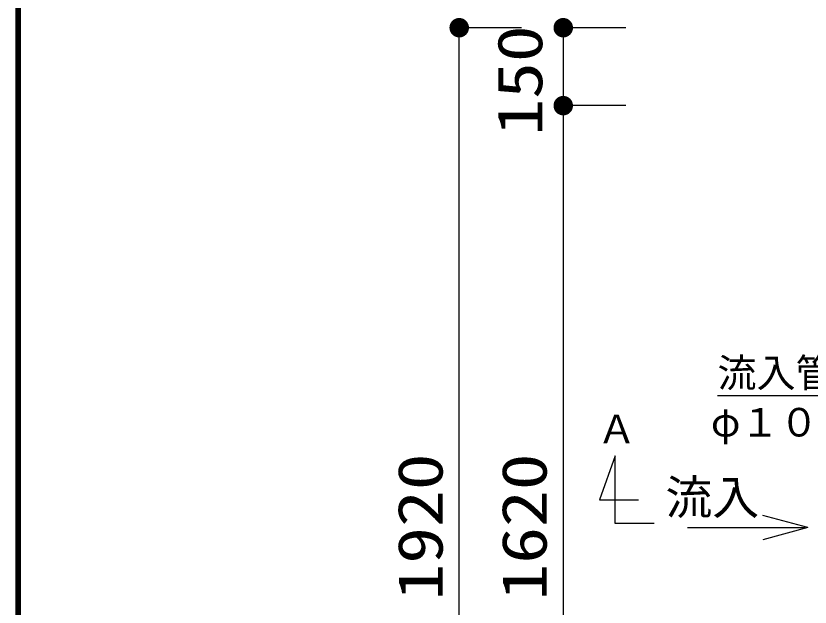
# Model space of a CAD drawing. Units: millimetres, scale not verified. Extents: x -8093 to 8093, y -5792 to 5792.
# Drawn here: x -8093 to -6566, y 407 to 1545 of the extents above; entities that cross this region are included whole.
import ezdxf
from ezdxf.enums import TextEntityAlignment as Align

# ---------------------------------------------------------------- set-up
doc = ezdxf.new("R2010")
doc.units = ezdxf.units.MM
doc.header["$LTSCALE"] = 30
for name, color, linetype, lineweight in [('0-0_Axis_waku', 7, 'Continuous', 25), ('0-1_00クル-フ-0躯体', 3, 'Continuous', 25), ('0-4_00クル-フ-6寸法', 132, 'Continuous', 25)]:
    doc.layers.add(name, color=color, linetype=linetype, lineweight=lineweight)
doc.styles.add('ＭＳ ゴシック', font='')
doc.styles.get('ＭＳ ゴシック').set_extended_font_data('MS Gothic')

msp = doc.modelspace()

# ---------------------------------------------------------------- linework, layer by layer
at = {"layer": '0-0_Axis_waku'}
for p, q in [((-8093.4, 5792.4), (-8093.4, -5792.4)), ((-8092.8, 5791.8), (-8092.8, -5791.8)), ((-8092.2, 5791.2), (-8092.2, -5791.2)), ((-8091.6, 5790.6), (-8091.6, -5790.6)), ((-8091, 5790), (-8091, -5790)), ((-8090.4, 5789.4), (-8090.4, -5789.4)), ((-8089.8, 5788.8), (-8089.8, -5788.8)), ((-8089.2, 5788.2), (-8089.2, -5788.2)), ((-8088.6, 5787.6), (-8088.6, -5787.6)), ((-8088, 5787), (-8088, -5787)), ((-8087.4, 5786.4), (-8087.4, -5786.4)), ((-8086.8, 5785.8), (-8086.8, -5785.8)), ((-8086.2, 5785.2), (-8086.2, -5785.2)), ((-8085.6, 5784.6), (-8085.6, -5784.6)), ((-8085, 5784), (-8085, -5784))]:
    msp.add_line(p, q, dxfattribs=at)
at = {"layer": '0-1_00クル-フ-0躯体', "color": 4}
for p, q in [((-6479.84, 813.76), (-6744.5, 813.76)), ((-6570.67, 559.96), (-6657.6, 583.26)), ((-6801.86, 559.96), (-6576.91, 559.96)), ((-6570.67, 559.96), (-6657.6, 536.67))]:
    msp.add_line(p, q, dxfattribs=at)
at = {"layer": '0-1_00クル-フ-0躯体'}
msp.add_lwpolyline([(-6866.23, 568.17), (-6941.23, 568.17), (-6941.23, 698.17), (-6971.23, 613.17), (-6896.23, 613.17)], dxfattribs=at)
at = {"layer": '0-4_00クル-フ-6寸法', "color": 4}
for p, q in [((-7121.05, 1522), (-7241.05, 1522)), ((-7241.05, -398), (-7241.05, 1522)), ((-6921.05, 1522), (-7041.05, 1522)), ((-7041.05, 1522), (-7041.05, 1372)), ((-6921.05, 1372), (-7041.05, 1372)), ((-6921.05, 1372), (-7041.05, 1372)), ((-7041.05, 1372), (-7041.05, -248))]:
    msp.add_line(p, q, dxfattribs=at)
at = {"layer": '0-4_00クル-フ-6寸法'}
for points in [[(-7241.05, 1522), (-7259.47, 1525.51), (-7258.88, 1527.79)], [(-7241.05, 1522), (-7258.88, 1527.79), (-7258.02, 1529.98)], [(-7241.05, 1522), (-7258.02, 1529.98), (-7256.88, 1532.04)], [(-7241.05, 1522), (-7256.88, 1532.04), (-7255.5, 1533.95)], [(-7241.05, 1522), (-7255.5, 1533.95), (-7253.89, 1535.67)], [(-7241.05, 1522), (-7253.89, 1535.67), (-7252.07, 1537.17)], [(-7241.05, 1522), (-7252.07, 1537.17), (-7250.08, 1538.43)], [(-7241.05, 1522), (-7250.08, 1538.43), (-7247.95, 1539.43)], [(-7241.05, 1522), (-7247.95, 1539.43), (-7245.71, 1540.16)], [(-7241.05, 1522), (-7245.71, 1540.16), (-7243.4, 1540.6)], [(-7241.05, 1522), (-7243.4, 1540.6), (-7241.05, 1540.75)], [(-7241.05, 1522), (-7241.05, 1540.75), (-7238.7, 1540.6)], [(-7241.05, 1522), (-7238.7, 1540.6), (-7236.39, 1540.16)], [(-7241.05, 1522), (-7236.39, 1540.16), (-7234.15, 1539.43)], [(-7241.05, 1522), (-7234.15, 1539.43), (-7232.02, 1538.43)], [(-7241.05, 1522), (-7232.02, 1538.43), (-7230.03, 1537.17)], [(-7241.05, 1522), (-7230.03, 1537.17), (-7228.22, 1535.67)], [(-7241.05, 1522), (-7228.22, 1535.67), (-7226.6, 1533.95)], [(-7241.05, 1522), (-7226.6, 1533.95), (-7225.22, 1532.04)], [(-7241.05, 1522), (-7225.22, 1532.04), (-7224.09, 1529.98)], [(-7241.05, 1522), (-7224.09, 1529.98), (-7223.22, 1527.79)], [(-7241.05, 1522), (-7223.22, 1527.79), (-7222.63, 1525.51)], [(-7041.05, 1522), (-7059.47, 1525.51), (-7058.88, 1527.79)], [(-7041.05, 1522), (-7058.88, 1527.79), (-7058.02, 1529.98)], [(-7041.05, 1522), (-7058.02, 1529.98), (-7056.88, 1532.04)], [(-7041.05, 1522), (-7056.88, 1532.04), (-7055.5, 1533.95)], [(-7041.05, 1522), (-7055.5, 1533.95), (-7053.89, 1535.67)], [(-7041.05, 1522), (-7053.89, 1535.67), (-7052.07, 1537.17)], [(-7041.05, 1522), (-7052.07, 1537.17), (-7050.08, 1538.43)], [(-7041.05, 1522), (-7050.08, 1538.43), (-7047.95, 1539.43)], [(-7041.05, 1522), (-7047.95, 1539.43), (-7045.71, 1540.16)], [(-7041.05, 1522), (-7045.71, 1540.16), (-7043.4, 1540.6)], [(-7041.05, 1522), (-7043.4, 1540.6), (-7041.05, 1540.75)], [(-7041.05, 1522), (-7041.05, 1540.75), (-7038.7, 1540.6)], [(-7041.05, 1522), (-7038.7, 1540.6), (-7036.39, 1540.16)], [(-7041.05, 1522), (-7036.39, 1540.16), (-7034.15, 1539.43)], [(-7041.05, 1522), (-7034.15, 1539.43), (-7032.02, 1538.43)], [(-7041.05, 1522), (-7032.02, 1538.43), (-7030.03, 1537.17)], [(-7041.05, 1522), (-7030.03, 1537.17), (-7028.22, 1535.67)], [(-7041.05, 1522), (-7028.22, 1535.67), (-7026.6, 1533.95)], [(-7041.05, 1522), (-7026.6, 1533.95), (-7025.22, 1532.04)], [(-7041.05, 1522), (-7025.22, 1532.04), (-7024.09, 1529.98)], [(-7041.05, 1522), (-7024.09, 1529.98), (-7023.22, 1527.79)], [(-7041.05, 1522), (-7023.22, 1527.79), (-7022.63, 1525.51)], [(-7241.05, 1522), (-7259.76, 1523.17), (-7259.47, 1525.51)], [(-7241.05, 1522), (-7259.76, 1520.82), (-7259.76, 1523.17)], [(-7241.05, 1522), (-7259.47, 1518.48), (-7259.76, 1520.82)], [(-7241.05, 1522), (-7258.88, 1516.2), (-7259.47, 1518.48)], [(-7241.05, 1522), (-7258.02, 1514.01), (-7258.88, 1516.2)], [(-7241.05, 1522), (-7256.88, 1511.95), (-7258.02, 1514.01)], [(-7241.05, 1522), (-7255.5, 1510.05), (-7256.88, 1511.95)], [(-7241.05, 1522), (-7253.89, 1508.33), (-7255.5, 1510.05)], [(-7241.05, 1522), (-7252.07, 1506.83), (-7253.89, 1508.33)], [(-7241.05, 1522), (-7250.08, 1505.57), (-7252.07, 1506.83)], [(-7241.05, 1522), (-7247.95, 1504.56), (-7250.08, 1505.57)], [(-7241.05, 1522), (-7245.71, 1503.84), (-7247.95, 1504.56)], [(-7241.05, 1522), (-7243.4, 1503.4), (-7245.71, 1503.84)], [(-7241.05, 1522), (-7241.05, 1503.25), (-7243.4, 1503.4)], [(-7241.05, 1522), (-7222.63, 1525.51), (-7222.34, 1523.17)], [(-7241.05, 1522), (-7222.34, 1523.17), (-7222.34, 1520.82)], [(-7241.05, 1522), (-7238.7, 1503.4), (-7241.05, 1503.25)], [(-7241.05, 1522), (-7236.39, 1503.84), (-7238.7, 1503.4)], [(-7241.05, 1522), (-7234.15, 1504.56), (-7236.39, 1503.84)], [(-7241.05, 1522), (-7232.02, 1505.57), (-7234.15, 1504.56)], [(-7241.05, 1522), (-7230.03, 1506.83), (-7232.02, 1505.57)], [(-7241.05, 1522), (-7228.22, 1508.33), (-7230.03, 1506.83)], [(-7241.05, 1522), (-7226.6, 1510.05), (-7228.22, 1508.33)], [(-7241.05, 1522), (-7225.22, 1511.95), (-7226.6, 1510.05)], [(-7241.05, 1522), (-7224.09, 1514.01), (-7225.22, 1511.95)], [(-7241.05, 1522), (-7223.22, 1516.2), (-7224.09, 1514.01)], [(-7241.05, 1522), (-7222.63, 1518.48), (-7223.22, 1516.2)], [(-7241.05, 1522), (-7222.34, 1520.82), (-7222.63, 1518.48)], [(-7041.05, 1522), (-7059.76, 1523.17), (-7059.47, 1525.51)], [(-7041.05, 1522), (-7059.76, 1520.82), (-7059.76, 1523.17)], [(-7041.05, 1522), (-7059.47, 1518.48), (-7059.76, 1520.82)], [(-7041.05, 1522), (-7058.88, 1516.2), (-7059.47, 1518.48)], [(-7041.05, 1522), (-7058.02, 1514.01), (-7058.88, 1516.2)], [(-7041.05, 1522), (-7056.88, 1511.95), (-7058.02, 1514.01)], [(-7041.05, 1522), (-7055.5, 1510.05), (-7056.88, 1511.95)], [(-7041.05, 1522), (-7053.89, 1508.33), (-7055.5, 1510.05)], [(-7041.05, 1522), (-7052.07, 1506.83), (-7053.89, 1508.33)], [(-7041.05, 1522), (-7050.08, 1505.57), (-7052.07, 1506.83)], [(-7041.05, 1522), (-7047.95, 1504.56), (-7050.08, 1505.57)], [(-7041.05, 1522), (-7045.71, 1503.84), (-7047.95, 1504.56)], [(-7041.05, 1522), (-7043.4, 1503.4), (-7045.71, 1503.84)], [(-7041.05, 1522), (-7041.05, 1503.25), (-7043.4, 1503.4)], [(-7041.05, 1522), (-7022.63, 1525.51), (-7022.34, 1523.17)], [(-7041.05, 1522), (-7022.34, 1523.17), (-7022.34, 1520.82)], [(-7041.05, 1522), (-7038.7, 1503.4), (-7041.05, 1503.25)], [(-7041.05, 1522), (-7036.39, 1503.84), (-7038.7, 1503.4)], [(-7041.05, 1522), (-7034.15, 1504.56), (-7036.39, 1503.84)], [(-7041.05, 1522), (-7032.02, 1505.57), (-7034.15, 1504.56)], [(-7041.05, 1522), (-7030.03, 1506.83), (-7032.02, 1505.57)], [(-7041.05, 1522), (-7028.22, 1508.33), (-7030.03, 1506.83)], [(-7041.05, 1522), (-7026.6, 1510.05), (-7028.22, 1508.33)], [(-7041.05, 1522), (-7025.22, 1511.95), (-7026.6, 1510.05)], [(-7041.05, 1522), (-7024.09, 1514.01), (-7025.22, 1511.95)], [(-7041.05, 1522), (-7023.22, 1516.2), (-7024.09, 1514.01)], [(-7041.05, 1522), (-7022.63, 1518.48), (-7023.22, 1516.2)], [(-7041.05, 1522), (-7022.34, 1520.82), (-7022.63, 1518.48)], [(-7041.05, 1372), (-7047.95, 1389.43), (-7045.71, 1390.16)], [(-7041.05, 1372), (-7047.95, 1389.43), (-7045.71, 1390.16)], [(-7041.05, 1372), (-7045.71, 1390.16), (-7043.4, 1390.6)], [(-7041.05, 1372), (-7045.71, 1390.16), (-7043.4, 1390.6)], [(-7041.05, 1372), (-7043.4, 1390.6), (-7041.05, 1390.75)], [(-7041.05, 1372), (-7043.4, 1390.6), (-7041.05, 1390.75)], [(-7041.05, 1372), (-7041.05, 1390.75), (-7038.7, 1390.6)], [(-7041.05, 1372), (-7041.05, 1390.75), (-7038.7, 1390.6)], [(-7041.05, 1372), (-7038.7, 1390.6), (-7036.39, 1390.16)], [(-7041.05, 1372), (-7038.7, 1390.6), (-7036.39, 1390.16)], [(-7041.05, 1372), (-7036.39, 1390.16), (-7034.15, 1389.43)], [(-7041.05, 1372), (-7036.39, 1390.16), (-7034.15, 1389.43)], [(-7041.05, 1372), (-7059.76, 1373.17), (-7059.47, 1375.51)], [(-7041.05, 1372), (-7059.76, 1373.17), (-7059.47, 1375.51)], [(-7041.05, 1372), (-7059.47, 1375.51), (-7058.88, 1377.79)], [(-7041.05, 1372), (-7059.47, 1375.51), (-7058.88, 1377.79)], [(-7041.05, 1372), (-7058.88, 1377.79), (-7058.02, 1379.98)], [(-7041.05, 1372), (-7058.88, 1377.79), (-7058.02, 1379.98)], [(-7041.05, 1372), (-7058.02, 1379.98), (-7056.88, 1382.04)], [(-7041.05, 1372), (-7058.02, 1379.98), (-7056.88, 1382.04)], [(-7041.05, 1372), (-7056.88, 1382.04), (-7055.5, 1383.95)], [(-7041.05, 1372), (-7056.88, 1382.04), (-7055.5, 1383.95)], [(-7041.05, 1372), (-7055.5, 1383.95), (-7053.89, 1385.67)], [(-7041.05, 1372), (-7055.5, 1383.95), (-7053.89, 1385.67)], [(-7041.05, 1372), (-7053.89, 1385.67), (-7052.07, 1387.17)], [(-7041.05, 1372), (-7053.89, 1385.67), (-7052.07, 1387.17)], [(-7041.05, 1372), (-7052.07, 1387.17), (-7050.08, 1388.43)], [(-7041.05, 1372), (-7052.07, 1387.17), (-7050.08, 1388.43)], [(-7041.05, 1372), (-7050.08, 1388.43), (-7047.95, 1389.43)], [(-7041.05, 1372), (-7050.08, 1388.43), (-7047.95, 1389.43)], [(-7041.05, 1372), (-7034.15, 1389.43), (-7032.02, 1388.43)], [(-7041.05, 1372), (-7034.15, 1389.43), (-7032.02, 1388.43)], [(-7041.05, 1372), (-7032.02, 1388.43), (-7030.03, 1387.17)], [(-7041.05, 1372), (-7032.02, 1388.43), (-7030.03, 1387.17)], [(-7041.05, 1372), (-7030.03, 1387.17), (-7028.22, 1385.67)], [(-7041.05, 1372), (-7030.03, 1387.17), (-7028.22, 1385.67)], [(-7041.05, 1372), (-7028.22, 1385.67), (-7026.6, 1383.95)], [(-7041.05, 1372), (-7028.22, 1385.67), (-7026.6, 1383.95)], [(-7041.05, 1372), (-7026.6, 1383.95), (-7025.22, 1382.04)], [(-7041.05, 1372), (-7026.6, 1383.95), (-7025.22, 1382.04)], [(-7041.05, 1372), (-7025.22, 1382.04), (-7024.09, 1379.98)], [(-7041.05, 1372), (-7025.22, 1382.04), (-7024.09, 1379.98)], [(-7041.05, 1372), (-7024.09, 1379.98), (-7023.22, 1377.79)], [(-7041.05, 1372), (-7024.09, 1379.98), (-7023.22, 1377.79)], [(-7041.05, 1372), (-7023.22, 1377.79), (-7022.63, 1375.51)], [(-7041.05, 1372), (-7023.22, 1377.79), (-7022.63, 1375.51)], [(-7041.05, 1372), (-7022.63, 1375.51), (-7022.34, 1373.17)], [(-7041.05, 1372), (-7022.63, 1375.51), (-7022.34, 1373.17)], [(-7041.05, 1372), (-7059.76, 1370.82), (-7059.76, 1373.17)], [(-7041.05, 1372), (-7059.76, 1370.82), (-7059.76, 1373.17)], [(-7041.05, 1372), (-7059.47, 1368.48), (-7059.76, 1370.82)], [(-7041.05, 1372), (-7059.47, 1368.48), (-7059.76, 1370.82)], [(-7041.05, 1372), (-7058.88, 1366.2), (-7059.47, 1368.48)], [(-7041.05, 1372), (-7058.88, 1366.2), (-7059.47, 1368.48)], [(-7041.05, 1372), (-7058.02, 1364.01), (-7058.88, 1366.2)], [(-7041.05, 1372), (-7058.02, 1364.01), (-7058.88, 1366.2)], [(-7041.05, 1372), (-7056.88, 1361.95), (-7058.02, 1364.01)], [(-7041.05, 1372), (-7056.88, 1361.95), (-7058.02, 1364.01)], [(-7041.05, 1372), (-7055.5, 1360.05), (-7056.88, 1361.95)], [(-7041.05, 1372), (-7055.5, 1360.05), (-7056.88, 1361.95)], [(-7041.05, 1372), (-7053.89, 1358.33), (-7055.5, 1360.05)], [(-7041.05, 1372), (-7053.89, 1358.33), (-7055.5, 1360.05)], [(-7041.05, 1372), (-7052.07, 1356.83), (-7053.89, 1358.33)], [(-7041.05, 1372), (-7052.07, 1356.83), (-7053.89, 1358.33)], [(-7041.05, 1372), (-7050.08, 1355.57), (-7052.07, 1356.83)], [(-7041.05, 1372), (-7050.08, 1355.57), (-7052.07, 1356.83)], [(-7041.05, 1372), (-7047.95, 1354.56), (-7050.08, 1355.57)], [(-7041.05, 1372), (-7047.95, 1354.56), (-7050.08, 1355.57)], [(-7041.05, 1372), (-7045.71, 1353.84), (-7047.95, 1354.56)], [(-7041.05, 1372), (-7045.71, 1353.84), (-7047.95, 1354.56)], [(-7041.05, 1372), (-7043.4, 1353.4), (-7045.71, 1353.84)], [(-7041.05, 1372), (-7043.4, 1353.4), (-7045.71, 1353.84)], [(-7041.05, 1372), (-7041.05, 1353.25), (-7043.4, 1353.4)], [(-7041.05, 1372), (-7041.05, 1353.25), (-7043.4, 1353.4)], [(-7041.05, 1372), (-7022.34, 1373.17), (-7022.34, 1370.82)], [(-7041.05, 1372), (-7022.34, 1373.17), (-7022.34, 1370.82)], [(-7041.05, 1372), (-7038.7, 1353.4), (-7041.05, 1353.25)], [(-7041.05, 1372), (-7036.39, 1353.84), (-7038.7, 1353.4)], [(-7041.05, 1372), (-7034.15, 1354.56), (-7036.39, 1353.84)], [(-7041.05, 1372), (-7032.02, 1355.57), (-7034.15, 1354.56)], [(-7041.05, 1372), (-7030.03, 1356.83), (-7032.02, 1355.57)], [(-7041.05, 1372), (-7028.22, 1358.33), (-7030.03, 1356.83)], [(-7041.05, 1372), (-7026.6, 1360.05), (-7028.22, 1358.33)], [(-7041.05, 1372), (-7025.22, 1361.95), (-7026.6, 1360.05)], [(-7041.05, 1372), (-7024.09, 1364.01), (-7025.22, 1361.95)], [(-7041.05, 1372), (-7023.22, 1366.2), (-7024.09, 1364.01)], [(-7041.05, 1372), (-7022.63, 1368.48), (-7023.22, 1366.2)], [(-7041.05, 1372), (-7022.34, 1370.82), (-7022.63, 1368.48)], [(-7041.05, 1372), (-7038.7, 1353.4), (-7041.05, 1353.25)], [(-7041.05, 1372), (-7036.39, 1353.84), (-7038.7, 1353.4)], [(-7041.05, 1372), (-7034.15, 1354.56), (-7036.39, 1353.84)], [(-7041.05, 1372), (-7032.02, 1355.57), (-7034.15, 1354.56)], [(-7041.05, 1372), (-7030.03, 1356.83), (-7032.02, 1355.57)], [(-7041.05, 1372), (-7028.22, 1358.33), (-7030.03, 1356.83)], [(-7041.05, 1372), (-7026.6, 1360.05), (-7028.22, 1358.33)], [(-7041.05, 1372), (-7025.22, 1361.95), (-7026.6, 1360.05)], [(-7041.05, 1372), (-7024.09, 1364.01), (-7025.22, 1361.95)], [(-7041.05, 1372), (-7023.22, 1366.2), (-7024.09, 1364.01)], [(-7041.05, 1372), (-7022.63, 1368.48), (-7023.22, 1366.2)], [(-7041.05, 1372), (-7022.34, 1370.82), (-7022.63, 1368.48)]]:
    msp.add_solid(points, dxfattribs=at)

# ---------------------------------------------------------------- texts
at = {"layer": '0-1_00クル-フ-0躯体', "color": 4, "style": 'ＭＳ ゴシック'}
for s, height, p in [('流入管', 54.99, (-6744.5, 813.76)), ('φ１００', 54.99, (-6757.22, 718.81)), ('Ａ', 54.99, (-6975.74, 705.93)), ('流入', 65.98, (-6844.49, 565.61))]:
    msp.add_text(s, height=height, dxfattribs=at).set_placement(p, align=Align.BOTTOM_LEFT)
at = {"layer": '0-4_00クル-フ-6寸法', "color": 3, "style": 'ＭＳ ゴシック', "width": 1.2}
for s, p in [('150', (-7055.4, 1314.28)), ('1920', (-7246.9, 419.71)), ('1620', (-7046.9, 419.71))]:
    msp.add_text(s, height=86.66, rotation=90, dxfattribs=at).set_placement(p, align=Align.BOTTOM_LEFT)

doc.saveas('drawing.dxf')
